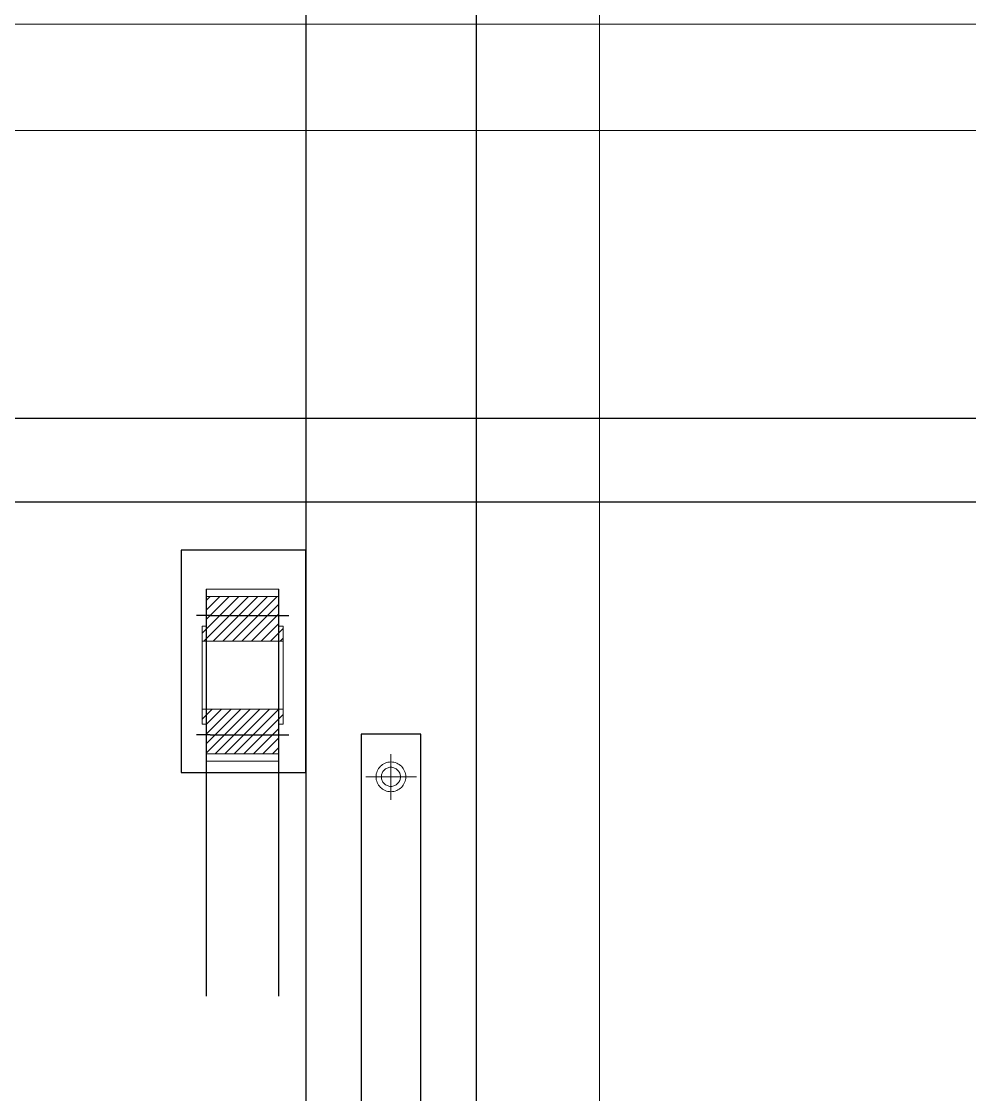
# Model space of a CAD drawing. Extents: x 539033 to 804858, y 468425 to 1263560.
# Drawn here: x 743659 to 744105, y 511021 to 511525 of the extents above; entities that cross this region are included whole.
import ezdxf

# ---------------------------------------------------------------- set-up
doc = ezdxf.new("R2010")
doc.units = 0
doc.header["$LTSCALE"] = 1000
doc.header["$MEASUREMENT"] = 0
for name, pattern in [('0', [0, 0]), ('ACAD_ISO02W100', [15, 12, -3]), ('ACAD_ISO04W100', [30, 24, -3, 0, -3]), ('ACAD_ISO10W100', [18.5, 12, -3, 0.5, -3]), ('DASH', [0.35, 0.25, -0.1]), ('DASHDOT', [25.4, 12.7, -6.35, 0, -6.35]), ('HIDDEN2', [4.7625, 3.175, -1.5875])]:
    doc.linetypes.add(name, pattern=pattern)
doc.layers.get('0').update_dxf_attribs({"linetype": 'CONTINUOUS'})
for name, color, linetype in [('1', 1, 'DASHDOT'), ('摄像头', 7, 'CONTINUOUS'), ('虛線', 7, 'DASH')]:
    doc.layers.add(name, color=color, linetype=linetype)
for name, color, linetype, lineweight in [('4', 7, 'HIDDEN2', 15), ('中心线', 1, 'ACAD_ISO10W100', 15), ('点划线', 1, 'ACAD_ISO04W100', 15), ('粗实线', 7, '0', 30), ('虚线', 6, 'ACAD_ISO02W100', 18)]:
    doc.layers.add(name, color=color, linetype=linetype, lineweight=lineweight)
pattern_1 = [(45, (-250.9313, -108.388), (-2.245064, 2.245064), [])]

# ---------------------------------------------------------------- blocks, each defined once
blk = doc.blocks.new('A$C54714A9A')
at = {"layer": '摄像头', "color": 0, "lineweight": 25, "ltscale": 100}
for p, q in [((1015.35, 2510.62), (1015.35, 180.35)), ((1054.65, 2510.62), (1054.65, 180.35))]:
    blk.add_line(p, q, dxfattribs=at)
at = {"layer": '虚线', "color": 0, "linetype": 'ACAD_ISO02W100', "lineweight": 15}
for p, q in [((1190, 225), (1190, 2500.62)), ((1240, 225), (1240, 2500.62))]:
    blk.add_line(p, q, dxfattribs=at)
blk = doc.blocks.new('A$C77C335C3')
at = {"layer": '4'}
h = blk.add_hatch(dxfattribs=at)
h.set_pattern_fill('ANSI31', color=256, style=0)
h.set_pattern_definition(pattern_1)
h.paths.add_polyline_path([(40.7, 56.5), (40.7, 63.5), (38.7, 63.5), (38.7, 77.5), (4.7, 77.5), (4.7, 63.5), (2.7, 63.5), (2.7, 56.5)])
h = blk.add_hatch(dxfattribs=at)
h.set_pattern_fill('ANSI31', color=256, style=0)
h.set_pattern_definition(pattern_1)
h.paths.add_polyline_path([(2.7, 24.5), (2.7, 17.5), (4.7, 17.5), (4.7, 3.5), (38.7, 3.5), (38.7, 17.5), (40.7, 17.5), (40.7, 24.5)])
for p, q in [((4.7, 63.5), (4.7, 81)), ((4.7, 80.9), (38.7, 80.9)), ((4.7, 80.9), (4.7, 63.5)), ((4.7, 80.9), (4.7, 63.5)), ((38.7, 63.5), (38.7, 81)), ((38.7, 80.9), (38.7, 63.5)), ((38.7, 77.5), (4.7, 77.5)), ((2.7, 17.5), (2.7, 63.5)), ((4.7, 63.5), (2.7, 63.5)), ((38.7, 63.5), (40.7, 63.5)), ((40.7, 17.5), (40.7, 63.5)), ((2.7, 56.5), (40.7, 56.5)), ((2.7, 24.5), (40.7, 24.5)), ((4.7, 17.5), (2.7, 17.5)), ((4.7, 0.1), (4.7, 17.5)), ((4.7, 0.1), (4.7, 17.5)), ((38.7, 0.1), (38.7, 17.5)), ((38.7, 0), (38.7, 17.5)), ((38.7, 17.5), (40.7, 17.5)), ((38.7, 3.5), (4.7, 3.5)), ((4.7, 0.1), (38.7, 0.1)), ((4.7, 0.1), (38.7, 0.1)), ((4.7, 0.1), (38.7, 0.1))]:
    blk.add_line(p, q)
at = {"layer": '1'}
for p, q in [((36.97, 68.5), (0, 68.5)), ((36.97, 68.5), (43.4, 68.5)), ((6.43, 12.5), (0, 12.5)), ((36.97, 12.5), (0, 12.5)), ((36.97, 12.5), (43.4, 12.5))]:
    blk.add_line(p, q, dxfattribs=at)
blk = doc.blocks.new('A$C4A606B1F')
at = {"layer": '虚线'}
for p, q in [((1981.97, 60.2), (144.09, 60.2)), ((1981.97, 32.2), (144.09, 32.2))]:
    blk.add_line(p, q, dxfattribs=at)
at = {"layer": '虚线', "ltscale": 0.27}
for p, q in [((1961.97, 34.31), (1961.97, 58.18)), ((1981.97, 60.2), (1981.97, 32.2)), ((1972.62, 46.16), (1951.22, 46.16))]:
    blk.add_line(p, q, dxfattribs=at)
at = {"layer": '虚线'}
for radius in [7, 4.5]:
    blk.add_circle((1961.97, 46.16), radius, dxfattribs=at)
blk = doc.blocks.new('A$C54FB0A97')
at = {"layer": '中心线'}
blk.add_line((28.32, 725), (3068.98, 725), dxfattribs=at)
at = {"layer": '粗实线'}
for p, q in [((3035, 667), (1008.1, 667)), ((3035, 587), (1008.1, 587))]:
    blk.add_line(p, q, dxfattribs=at)
for points in [[(1008.1, 641), (2479.72, 641), (2479.72, 613), (1008.1, 613)], [(2461.82, 587), (2566.28, 587), (2566.28, 528.34), (2461.82, 528.34)]]:
    blk.add_lwpolyline(points, close=True, dxfattribs=at)
at = {"layer": '虛線'}
for p, q in [((256.63, 574.24), (2547.94, 574.24)), ((256.63, 540.24), (2547.94, 540.24))]:
    blk.add_line(p, q, dxfattribs=at)
at = {"layer": '点划线'}
blk.add_blockref('A$C4A606B1F', (497.75, 580.8), dxfattribs=at)
at = {"layer": '虚线', "xscale": -1, "rotation": 90}
blk.add_blockref('A$C77C335C3', (2548.04, 578.94), dxfattribs=at)
blk = doc.blocks.new('A$C0E4615E3')
at = {"color": 0, "ltscale": 100}
blk.add_blockref('A$C54FB0A97', (360, 0), dxfattribs=at)

msp = doc.modelspace()

# ---------------------------------------------------------------- block references
at = {"xscale": -1, "rotation": 270}
for name, p in [('A$C0E4615E3', (743206.2, 508350.46)), ('A$C54714A9A', (743233.45, 510284.02))]:
    msp.add_blockref(name, p, dxfattribs=at)

doc.saveas('drawing.dxf')
